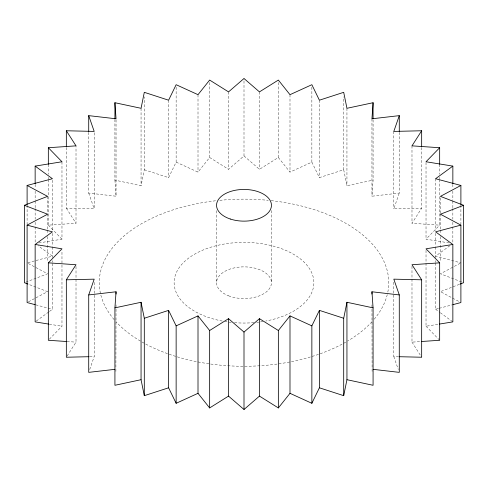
<?xml version="1.0" encoding="UTF-8"?>
<svg xmlns="http://www.w3.org/2000/svg" width="488" height="488" viewBox="0 0 488 488"><rect width="100%" height="100%" fill="white"/><g stroke="black" fill="none" stroke-linecap="round" stroke-linejoin="round"><path stroke-width="0.37" stroke-dasharray="2.44 1.83" d="M115.894 371.399L116.046 303.17M399.282 132.333L399.282 193.065L371.954 196.219L373.076 180.139L373.076 119.414M114.924 119.414L114.924 180.139L141.056 185.727L144.302 169.745L144.302 96.874M89.713 369.495L94.184 356.588L94.184 282.198M421.662 147.461L421.662 208.193L393.816 208.84L399.282 193.065M144.302 169.745L168.604 177.626L176.137 162.132L176.137 85.467M67.149 355.978L76.012 342.149L76.012 266.241M439.664 179.608L439.664 225.157L411.988 223.278L421.662 208.193M176.137 162.132L198.006 172.105L209.645 157.49L209.645 80.062M49.386 339.19L61.976 326.24L61.976 250.332M449.125 242.933L426.024 239.181L439.664 225.157M209.645 157.49L228.543 169.318L244 155.928L244 78.501M36.338 321.019L48.849 311.881M49.447 311.442L52.423 309.27L52.423 262.965M449.875 245.714L435.577 256.157L460.898 262.88M244 155.928L259.457 169.318L278.355 157.49L278.355 80.062M28.426 301.84L47.586 291.635L28.615 284.333M460.233 263.233L440.414 273.786L462.197 282.174M278.355 157.49L289.994 172.105L311.863 162.132L311.863 85.467M25.803 282.174L47.586 273.786L27.767 263.233M459.385 284.333L440.414 291.635L459.574 301.84M311.863 162.132L319.396 177.626L343.698 169.745L343.698 96.874M27.828 262.69L52.423 256.157L38.125 245.714M435.577 262.965L435.577 309.27L438.468 308.501M439.194 308.306L452.217 304.854M343.698 169.745L346.944 185.727L373.076 180.139M38.875 242.933L61.976 239.181L61.976 161.76M426.024 250.332L426.024 326.24L438.694 324.191M48.336 179.608L48.336 225.157L76.012 223.278L76.012 145.851M411.988 266.241L411.988 342.149L420.961 341.539M89.67 356.691L94.184 356.588M66.337 147.461L66.337 208.193L94.184 208.84L94.184 131.412M393.816 282.198L393.816 356.588L398.33 356.691M67.039 341.539L76.012 342.149M88.718 132.333L88.718 193.065L116.046 196.219L116.046 118.791M49.306 324.191L61.976 326.24M35.783 304.854L47.36 307.922M48.08 308.117L52.423 309.27M435.577 309.27L439.749 312.314M440.341 312.747L452.852 321.891M426.024 326.24L439.664 340.27M48.336 225.157L61.976 239.181M411.988 342.149L421.662 357.234M66.337 208.193L76.012 223.278M393.816 356.588L398.287 369.495M88.718 193.065L94.184 208.84M372.106 371.399L371.954 303.17M114.924 180.139L116.046 196.219M460.898 205.192L460.898 224.169M452.852 184.324L452.852 188.124M452.852 191.156L452.852 200.269M452.852 201.025L452.852 207.857M452.852 208.614L452.852 219.246M452.852 222.278L452.852 226.078M452.852 226.835L452.852 243.536M440.414 197.878L440.414 213.061M440.414 213.823L440.414 229.391M440.414 230.153L440.414 233.947M440.414 236.595L440.414 262.032M439.664 164.425L439.664 174.295M439.664 177.333L439.664 178.852M435.577 178.73L435.577 230.348M435.577 233.362L435.577 246.294M435.577 247.019L435.577 257.652M435.577 260.683L435.577 262.202M426.024 162.516L426.024 239.181M411.988 145.851L411.988 223.278M393.816 131.412L393.816 208.84M371.954 118.791L371.954 196.219M346.944 108.299L346.944 185.727M319.396 100.199L319.396 177.626M289.994 94.678L289.994 172.105M271.45 210.523L271.45 282.637M259.457 91.89L259.457 169.318M228.543 91.89L228.543 169.318M216.55 210.676L216.55 282.79M198.006 94.678L198.006 172.105M168.604 100.199L168.604 177.626M141.056 108.299L141.056 185.727M52.423 180.249L52.423 230.348M52.423 233.362L52.423 246.294M52.423 247.019L52.423 257.652M52.423 260.683L52.423 262.202M48.336 164.425L48.336 174.295M48.336 177.333L48.336 178.852M47.586 196.365L47.586 213.061M47.586 213.823L47.586 229.391M47.586 230.153L47.586 233.947M47.586 236.595L47.586 262.032M35.148 184.324L35.148 188.124M35.148 191.156L35.148 200.269M35.148 201.025L35.148 207.857M35.148 208.614L35.148 219.246M35.148 222.278L35.148 226.078M35.148 226.835L35.148 243.536M27.102 205.192L27.102 224.169M271.151 200.635A144.735 83.564 0 0 1 387.606 293.129M387.265 294.606A144.735 83.564 0 0 1 373.887 319.585M372.009 321.708A144.735 83.564 0 0 1 347.663 341.027M345.736 342.149A144.735 83.564 0 0 1 115.992 321.708M114.113 319.585A144.735 83.564 0 0 1 216.849 200.635M219.759 200.33A144.735 83.564 0 0 1 268.241 200.33M222.272 321.055A69.876 40.339 0 0 1 187.502 258.982A69.876 40.339 0 0 1 300.498 258.982A69.876 40.339 0 0 1 265.728 321.055M263.001 321.531A69.876 40.339 0 0 1 256.755 322.379M253.943 322.641A69.876 40.339 0 0 1 234.057 322.641M231.245 322.379A69.876 40.339 0 0 1 224.999 321.531M228.616 295.838A27.45 15.848 0 0 0 271.383 283.845A27.45 15.848 0 0 0 232.007 268.461A27.45 15.848 0 0 0 228.616 295.838"/><path stroke-width="0.73" d="M114.924 307.861L141.056 302.273L141.056 379.701L114.924 385.282L114.924 307.861L116.046 291.781L88.718 294.935L88.718 372.362L114.57 369.379M114.924 118.657L114.924 102.718L141.056 108.299L144.302 92.323L168.604 100.199L176.137 84.705L198.006 94.678L209.645 80.062L228.543 91.89L244 78.501L259.457 91.89L278.355 80.062L289.994 94.678L311.863 84.705L319.396 100.199L343.698 92.323L346.944 108.299L373.076 102.718L371.954 118.791L399.282 115.638L399.282 131.577M343.698 318.255L319.396 310.374L319.396 387.801L343.698 395.676L343.698 318.255L346.944 302.273L373.076 307.861L373.076 385.282L346.944 379.701L346.944 302.273M343.698 395.676L346.944 379.701M88.718 294.935L94.184 279.16L66.337 279.807L66.337 357.234L88.92 356.71M399.282 115.638L393.816 131.412L421.662 130.766L421.662 146.705M311.863 325.868L289.994 315.895L289.994 393.322L311.863 403.295L311.863 325.868L319.396 310.374M311.863 403.295L319.396 387.801M66.337 279.807L76.012 264.722L48.336 262.843L48.336 340.27L66.289 341.49M421.662 130.766L411.988 145.851L439.664 147.73L439.664 164.425M278.355 330.51L259.457 318.682L259.457 396.11L278.355 407.938L278.355 330.51L289.994 315.895M278.355 407.938L289.994 393.322M48.336 262.843L61.976 248.819L35.148 244.464L35.148 321.891L48.562 324.069M439.664 147.73L426.024 161.76L452.852 166.109L452.852 183.567M228.543 396.11L209.645 407.938L209.645 330.51L228.543 318.682L228.543 396.11L244 409.499L244 332.072L259.457 318.682M244 409.499L259.457 396.11M35.148 244.464L52.423 231.843L27.102 225.12L27.102 302.548L35.063 304.658M452.852 166.109L435.577 178.73L460.898 185.452L460.898 204.429M27.102 225.12L47.586 214.214L24.4 205.289L24.4 282.711L27.914 284.065M460.898 185.452L440.414 196.365L463.6 205.289L463.6 282.711L460.086 284.065M198.006 315.895L198.006 393.322L176.137 403.295L176.137 325.868L198.006 315.895L209.645 330.51M24.4 205.289L47.586 196.365L27.102 185.452L27.102 204.429M463.6 205.289L440.414 214.214L460.898 225.12L460.898 302.548L452.937 304.658M168.604 310.374L168.604 387.801L144.302 395.676L144.302 318.255L168.604 310.374L176.137 325.868M27.102 185.452L52.423 178.73L35.148 166.109L35.148 183.567M460.898 225.12L435.577 231.843L452.852 244.464L452.852 321.891L439.438 324.069M35.148 166.109L61.976 161.76L48.336 147.73L76.012 145.851L66.337 130.766L94.184 131.412L88.718 115.638L116.046 118.791L114.924 102.718M452.852 244.464L426.024 248.819L439.664 262.843L439.664 340.27L421.711 341.49M439.664 262.843L411.988 264.722L421.662 279.807L421.662 357.234L399.08 356.71M421.662 279.807L393.816 279.16L399.282 294.935L399.282 372.362L373.43 369.379M371.954 294.057L371.954 291.781L399.282 294.935M228.543 318.682L244 332.072M198.006 393.322L209.645 407.938M168.604 387.801L176.137 403.295M141.056 302.273L144.302 318.255M141.056 379.701L144.302 395.676M371.954 291.781L373.076 307.861M373.076 102.718L373.076 118.657M116.046 291.781L116.046 294.057M88.718 115.638L88.718 131.577M66.337 130.766L66.337 146.705M48.336 147.73L48.336 164.425M230.275 219.014A27.45 15.848 0 0 0 271.45 205.289A27.45 15.848 0 0 0 230.275 191.564A27.45 15.848 0 0 0 230.275 219.014"/></g></svg>
